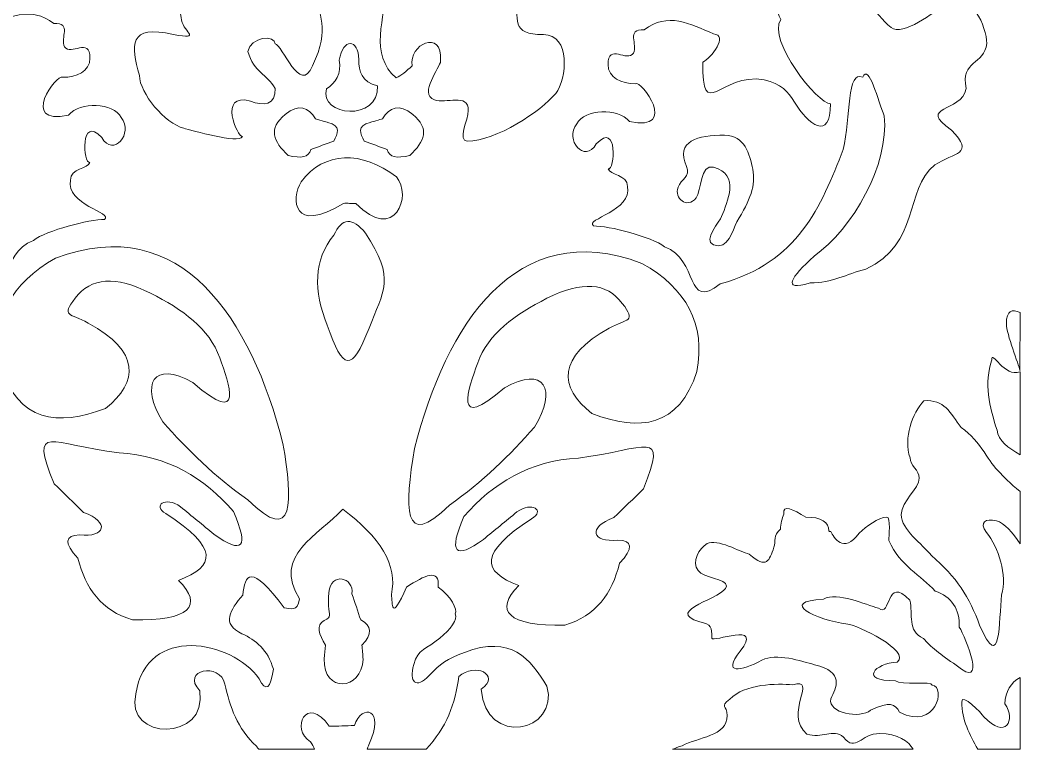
# Model space of a CAD drawing. Header units: millimetres. Extents: x -1203 to 1203, y -594 to 590.
# Drawn here: x 594 to 1200, y -592 to -148 of the extents above; entities that cross this region are included whole.
import ezdxf

# ---------------------------------------------------------------- set-up
doc = ezdxf.new("R2010")
doc.units = ezdxf.units.MM
doc.header["$MEASUREMENT"] = 0
doc.layers.add('Layer 1', color=7, linetype='Continuous')

msp = doc.modelspace()

# ---------------------------------------------------------------- linework, layer by layer
at = {"layer": 'Layer 1', "color": 250, "lineweight": 20}
for points, knots in [([(816.3906, -129.6501), (814.7503, -145.3435), (805.2344, -169.9648), (821.8326, -183.2362), (824.6346, -182.0358), (828.0719, -179.1958), (831.5611, -176.0122), (828.9773, -163.2151), (849.9646, -153.0583), (848.7196, -173.0104), (848.7196, -177.1381), (835.0152, -192.5232), (844.9814, -196.6504), (851.8329, -199.2305), (865.5371, -192.1935), (865.5371, -203.0279), (865.5371, -208.7036), (858.6851, -221.6019), (864.9141, -221.6019), (882.3549, -221.6019), (909.7611, -203.5442), (918.481, -192.7093), (925.333, -183.9386), (927.8256, -157.1094), (911.0063, -157.1094), (891.0747, -157.1094), (895.4342, -148.3382), (895.4342, -132.3441), (895.4342, -123.5728), (883.5999, -130.2806), (879.2409, -132.8602), (863.6672, -141.631), (859.9307, -122.0254), (855.5711, -110.6746), (852.4561, -102.9355), (830.6562, -125.6372), (820.6884, -109.1266), (814.4611, -98.2921), (808.2321, -93.6486), (798.2661, -85.3933), (788.2987, -77.138), (773.3494, -99.8396), (770.2354, -104.9994), (764.0065, -115.8339), (758.4017, -118.9294), (744.0748, -111.1909), (734.1093, -106.0311), (719.1599, -120.9932), (719.1599, -127.7005), (712.2079, -142.6566), (683.0746, -104.1301), (691.4163, -146.7908), (691.4163, -155.0456), (705.4556, -160.2049), (686.7697, -157.1094), (659.626, -150.5886), (660.7787, -163.5672), (666.2139, -181.8744), (666.2139, -192.7093), (681.7859, -210.7674), (692.9987, -213.8629), (697.9809, -214.8946), (726.1844, -223.5299), (728.6769, -218.8865), (725.6515, -219.6523), (713.4837, -191.8274), (733.4861, -197.3528), (740.8368, -200.4511), (749.3756, -199.9814), (748.3744, -189.6642), (743.3905, -180.8935), (735.6403, -180.2335), (731.9038, -167.3348), (733.2191, -158.2638), (748.9703, -157.1234), (748.4356, -162.7845), (752.7952, -162.7845), (763.6095, -194.5362), (771.0842, -175.9623), (782.3782, -152.402), (774.4636, -146.0244), (772.7279, -129.7643), (772.7279, -108.0949), (816.3906, -117.5251), (816.3906, -129.6501)], [0, 0, 0, 0, 0.03571429, 0.03571429, 0.03571429, 0.07142857, 0.07142857, 0.07142857, 0.10714286, 0.10714286, 0.10714286, 0.14285714, 0.14285714, 0.14285714, 0.17857143, 0.17857143, 0.17857143, 0.21428571, 0.21428571, 0.21428571, 0.25, 0.25, 0.25, 0.28571429, 0.28571429, 0.28571429, 0.32142857, 0.32142857, 0.32142857, 0.35714286, 0.35714286, 0.35714286, 0.39285714, 0.39285714, 0.39285714, 0.42857143, 0.42857143, 0.42857143, 0.46428571, 0.46428571, 0.46428571, 0.5, 0.5, 0.5, 0.53571429, 0.53571429, 0.53571429, 0.57142857, 0.57142857, 0.57142857, 0.60714286, 0.60714286, 0.60714286, 0.64285714, 0.64285714, 0.64285714, 0.67857143, 0.67857143, 0.67857143, 0.71428571, 0.71428571, 0.71428571, 0.75, 0.75, 0.75, 0.78571429, 0.78571429, 0.78571429, 0.82142857, 0.82142857, 0.82142857, 0.85714286, 0.85714286, 0.85714286, 0.89285714, 0.89285714, 0.89285714, 0.92857143, 0.92857143, 0.92857143, 0.96428571, 0.96428571, 0.96428571, 1, 1, 1, 1]), ([(506.6257, -103.1749), (507.8084, -106.581), (509.5837, -118.2601), (506.6257, -120.6933), (501.3016, -125.0729), (497.1601, -114.3671), (491.8356, -118.747), (482.9626, -126.0462), (474.6811, -140.645), (464.6237, -148.9176), (457.5244, -154.7573), (438.593, -139.1851), (431.4948, -135.2922), (415.5225, -126.5326), (406.6478, -148.4311), (406.6478, -158.6504), (407.9101, -171.5841), (422.8577, -168.7395), (419.0714, -185.9012), (421.8633, -200.9884), (449.5116, -195.6332), (427.946, -211.2058), (413.3538, -225.8695), (426.4332, -224.6904), (438.0015, -232.1309), (456.9335, -247.7031), (446.8762, -279.8204), (480.0052, -295.392), (491.8356, -298.3121), (500.1177, -303.6651), (513.7249, -303.6651), (531.5723, -309.2208), (525.1891, -300.0681), (511.2875, -287.5033), (487.7123, -270.5422), (465.7232, -232.1099), (468.764, -202.4468), (472.3145, -193.6873), (478.23, -170.3291), (481.7787, -179.0885), (491.4109, -174.2104), (489.2404, -203.2476), (493.6108, -222.885), (507.217, -257.4355), (520.8232, -291.499), (568.1509, -304.1515), (589.6899, -321.1299), (580.8617, -289.2668), (601.8706, -281.7666), (610.0031, -275.639), (635.7339, -269.0666), (645.0571, -269.1146), (650.5138, -265.0765), (621.2142, -259.9004), (624.3515, -245.2698), (624.3515, -237.9702), (634.9996, -238.4571), (636.1824, -234.5641), (631.9906, -235.9424), (630.1172, -205.1231), (643.2818, -219.4783), (650.3811, -231.644), (662.8045, -217.0451), (655.1138, -207.3128), (650.3811, -198.0911), (630.2652, -197.5346), (623.1675, -205.8529), (592.6723, -212.3979), (616.299, -180.2504), (619.6188, -182.9815), (627.9003, -182.9815), (636.1824, -179.575), (636.1824, -171.3024), (636.1824, -158.1634), (624.3515, -170.3291), (620.8009, -164.4898), (617.8435, -159.1368), (625.5336, -149.891), (614.2941, -150.3774), (600.2933, -139.3559), (586.2919, -146.6215), (572.2921, -152.8106), (562.943, -153.492), (573.5544, -167.5386), (578.7991, -169.8426), (578.7991, -207.3575), (568.7417, -176.1446), (541.5298, -180.5483), (531.4731, -182.9815), (526.7398, -187.848), (523.1909, -194.1738), (514.9077, -207.7997), (501.3016, -218.0185), (501.3016, -195.1472), (509.0008, -195.4354), (539.7665, -156.7507), (531.4731, -144.0516), (537.1804, -134.2343), (535.1863, -104.9472), (506.6257, -103.1749)], [0, 0, 0, 0, 0.03030303, 0.03030303, 0.03030303, 0.06060606, 0.06060606, 0.06060606, 0.09090909, 0.09090909, 0.09090909, 0.12121212, 0.12121212, 0.12121212, 0.15151515, 0.15151515, 0.15151515, 0.18181818, 0.18181818, 0.18181818, 0.21212121, 0.21212121, 0.21212121, 0.24242424, 0.24242424, 0.24242424, 0.27272727, 0.27272727, 0.27272727, 0.3030303, 0.3030303, 0.3030303, 0.33333333, 0.33333333, 0.33333333, 0.36363636, 0.36363636, 0.36363636, 0.39393939, 0.39393939, 0.39393939, 0.42424242, 0.42424242, 0.42424242, 0.45454545, 0.45454545, 0.45454545, 0.48484848, 0.48484848, 0.48484848, 0.51515152, 0.51515152, 0.51515152, 0.54545455, 0.54545455, 0.54545455, 0.57575758, 0.57575758, 0.57575758, 0.60606061, 0.60606061, 0.60606061, 0.63636364, 0.63636364, 0.63636364, 0.66666667, 0.66666667, 0.66666667, 0.6969697, 0.6969697, 0.6969697, 0.72727273, 0.72727273, 0.72727273, 0.75757576, 0.75757576, 0.75757576, 0.78787879, 0.78787879, 0.78787879, 0.81818182, 0.81818182, 0.81818182, 0.84848485, 0.84848485, 0.84848485, 0.87878788, 0.87878788, 0.87878788, 0.90909091, 0.90909091, 0.90909091, 0.93939394, 0.93939394, 0.93939394, 0.96969697, 0.96969697, 0.96969697, 1, 1, 1, 1]), ([(1079.7832, -107.0427), (1078.6005, -110.4488), (1076.8252, -122.128), (1079.7832, -124.5612), (1085.1073, -128.9406), (1089.2486, -118.2349), (1094.5728, -122.6149), (1103.4462, -129.914), (1111.7278, -144.5128), (1121.7851, -152.7854), (1128.8844, -158.6252), (1147.8159, -143.053), (1154.9135, -139.1599), (1170.8864, -130.4005), (1179.761, -152.2989), (1179.761, -162.5183), (1178.4989, -175.452), (1163.5511, -172.6074), (1167.3375, -189.7691), (1164.5456, -204.8562), (1136.8972, -199.5011), (1158.463, -215.0736), (1173.0551, -229.7374), (1159.9757, -228.5582), (1148.4072, -235.9987), (1129.4753, -251.5709), (1139.5326, -283.6882), (1106.4036, -299.2599), (1094.5728, -302.18), (1086.2912, -307.5329), (1072.6833, -307.5329), (1054.8361, -313.0887), (1061.2198, -303.936), (1075.1214, -291.3712), (1098.6965, -274.4101), (1120.6858, -235.9778), (1117.6449, -206.3146), (1114.0944, -197.5552), (1108.1789, -174.197), (1104.6301, -182.9564), (1094.9981, -178.0783), (1097.1684, -207.1155), (1092.7975, -226.7529), (1079.1918, -261.3033), (1065.5857, -295.3669), (1018.258, -308.0194), (996.719, -324.9978), (1005.547, -293.1347), (984.5382, -285.6345), (976.4058, -279.5069), (950.675, -272.9344), (941.3519, -272.9824), (935.8951, -268.9443), (965.1946, -263.7683), (962.0574, -249.1377), (962.0574, -241.8381), (951.4093, -242.325), (950.2264, -238.432), (954.4183, -239.8101), (956.2916, -208.9908), (943.1271, -223.3462), (936.0278, -235.5118), (923.6043, -220.913), (931.2951, -211.1806), (936.0278, -201.959), (956.1437, -201.4025), (963.2412, -209.7208), (993.7366, -216.2658), (970.1099, -184.1182), (966.7901, -186.8494), (958.5086, -186.8494), (950.2264, -183.4428), (950.2264, -175.1703), (950.2264, -162.0313), (962.0574, -174.197), (965.6078, -168.3576), (968.5654, -163.0047), (960.8753, -153.7587), (972.1141, -154.2453), (986.1155, -143.2237), (1000.117, -150.4893), (1014.1178, -156.6784), (1023.4658, -157.3599), (1012.8557, -171.4064), (1007.6098, -173.7105), (1007.6098, -211.2254), (1017.6672, -180.0125), (1044.8791, -184.4162), (1054.9358, -186.8494), (1059.6691, -191.7158), (1063.2179, -198.0416), (1071.5011, -211.6675), (1085.1073, -221.8864), (1085.1073, -199.0151), (1077.4081, -199.3033), (1046.6423, -160.6186), (1054.9358, -147.9194), (1049.2296, -138.1022), (1051.2225, -108.8151), (1079.7832, -107.0427)], [0, 0, 0, 0, 0.03030303, 0.03030303, 0.03030303, 0.06060606, 0.06060606, 0.06060606, 0.09090909, 0.09090909, 0.09090909, 0.12121212, 0.12121212, 0.12121212, 0.15151515, 0.15151515, 0.15151515, 0.18181818, 0.18181818, 0.18181818, 0.21212121, 0.21212121, 0.21212121, 0.24242424, 0.24242424, 0.24242424, 0.27272727, 0.27272727, 0.27272727, 0.3030303, 0.3030303, 0.3030303, 0.33333333, 0.33333333, 0.33333333, 0.36363636, 0.36363636, 0.36363636, 0.39393939, 0.39393939, 0.39393939, 0.42424242, 0.42424242, 0.42424242, 0.45454545, 0.45454545, 0.45454545, 0.48484848, 0.48484848, 0.48484848, 0.51515152, 0.51515152, 0.51515152, 0.54545455, 0.54545455, 0.54545455, 0.57575758, 0.57575758, 0.57575758, 0.60606061, 0.60606061, 0.60606061, 0.63636364, 0.63636364, 0.63636364, 0.66666667, 0.66666667, 0.66666667, 0.6969697, 0.6969697, 0.6969697, 0.72727273, 0.72727273, 0.72727273, 0.75757576, 0.75757576, 0.75757576, 0.78787879, 0.78787879, 0.78787879, 0.81818182, 0.81818182, 0.81818182, 0.84848485, 0.84848485, 0.84848485, 0.87878788, 0.87878788, 0.87878788, 0.90909091, 0.90909091, 0.90909091, 0.93939394, 0.93939394, 0.93939394, 0.96969697, 0.96969697, 0.96969697, 1, 1, 1, 1]), ([(799.1001, -172.2114), (799.2078, -179.3282), (800.5465, -185.8332), (810.5052, -188.0569), (811.3591, -210.1168), (774.9886, -206.7018), (779.6034, -189.8852), (784.9394, -186.6349), (788.8636, -180.6416), (787.3287, -172.516), (789.4129, -158.9041), (799.1017, -159.6154), (799.1001, -172.2114)], [0, 0, 0, 0, 0.25, 0.25, 0.25, 0.5, 0.5, 0.5, 0.75, 0.75, 0.75, 1, 1, 1, 1]), ([(772.9377, -208.1681), (768.5248, -201.2095), (762.8838, -198.5686), (754.5438, -205.4257), (744.1197, -214.1605), (747.1853, -221.6765), (756.3837, -230.4126), (764.3551, -232.0376), (768.8922, -231.6309), (769.9945, -226.7565), (774.6546, -225.029), (779.313, -223.3024), (783.9743, -221.5762), (786.1879, -217.0405), (789.0892, -212.3484), (780.2945, -210.3015), (780.2945, -210.3015), (773.6732, -208.4732), (772.9377, -208.1681)], [0, 0, 0, 0, 0.16666667, 0.16666667, 0.16666667, 0.33333333, 0.33333333, 0.33333333, 0.5, 0.5, 0.5, 0.66666667, 0.66666667, 0.66666667, 0.83333333, 0.83333333, 0.83333333, 1, 1, 1, 1]), ([(813.4479, -208.1681), (817.8608, -201.2095), (823.5001, -198.5686), (831.8417, -205.4257), (842.266, -214.1605), (839.2002, -221.6765), (830.0018, -230.4126), (822.0305, -232.0376), (817.4934, -231.6309), (816.3906, -226.7565), (811.731, -225.029), (807.0709, -223.3024), (802.4113, -221.5762), (800.1978, -217.0405), (797.2964, -212.3484), (806.0894, -210.3015), (806.0894, -210.3015), (812.7125, -208.4732), (813.4479, -208.1681)], [0, 0, 0, 0, 0.16666667, 0.16666667, 0.16666667, 0.33333333, 0.33333333, 0.33333333, 0.5, 0.5, 0.5, 0.66666667, 0.66666667, 0.66666667, 0.83333333, 0.83333333, 0.83333333, 1, 1, 1, 1]), ([(1037.914, -238.6311), (1039.9751, -248.5696), (1036.4227, -257.2572), (1028.3171, -270.593), (1025.5501, -275.3965), (1023.0922, -288.0369), (1014.1796, -284.4974), (1007.417, -281.7167), (1018.1735, -270.0875), (1019.0966, -267.3063), (1022.4765, -258.4583), (1030.4676, -241.7728), (1014.1796, -237.4749), (1005.881, -235.1997), (1006.8031, -251.8852), (1003.7287, -255.9299), (997.8898, -263.0084), (990.2058, -256.1827), (992.6655, -249.6097), (994.5088, -244.5535), (1000.3495, -243.2895), (997.8898, -236.9693), (990.9266, -221.5249), (1004.6336, -217.8832), (1020.9234, -218.0031), (1033.06, -218.0908), (1036.0339, -229.5652), (1037.914, -238.6311)], [0, 0, 0, 0, 0.11111111, 0.11111111, 0.11111111, 0.22222222, 0.22222222, 0.22222222, 0.33333333, 0.33333333, 0.33333333, 0.44444444, 0.44444444, 0.44444444, 0.55555556, 0.55555556, 0.55555556, 0.66666667, 0.66666667, 0.66666667, 0.77777778, 0.77777778, 0.77777778, 0.88888889, 0.88888889, 0.88888889, 1, 1, 1, 1]), ([(789.9028, -259.3617), (758.84, -278.2146), (758.1442, -256.7475), (764.151, -246.2581), (778.2647, -227.6469), (800.7937, -227.2266), (821.9091, -243.2111), (831.6593, -254.4421), (821.2265, -283.5889), (797.2613, -259.3617), (795.1759, -259.8696), (791.987, -258.8537), (789.9028, -259.3617)], [0, 0, 0, 0, 0.25, 0.25, 0.25, 0.5, 0.5, 0.5, 0.75, 0.75, 0.75, 1, 1, 1, 1]), ([(753.1671, -404.7256), (733.9398, -329.9019), (692.0706, -263.6609), (615.2443, -292.519), (588.2169, -307.7922), (576.5951, -329.4024), (581.8994, -357.9727), (592.8866, -391.7457), (616.3801, -394.6533), (645.5565, -383.531), (665.8918, -367.4094), (666.6454, -349.0715), (635.1511, -331.8473), (623.9976, -325.7468), (618.4774, -328.1586), (627.1814, -316.7769), (636.848, -304.1389), (651.5753, -303.0937), (672.838, -313.7136), (692.2951, -323.5007), (708.5362, -335.2105), (714.8485, -352.8601), (720.4231, -368.4504), (730.429, -395.4191), (698.6052, -367.9467), (674.4823, -354.0298), (666.2938, -368.969), (680.378, -391.7), (695.1278, -408.4783), (711.9307, -424.9889), (731.9486, -439.0112), (760.5773, -467.2169), (759.0276, -439.9347), (753.1671, -404.7256)], [0, 0, 0, 0, 0.09090909, 0.09090909, 0.09090909, 0.18181818, 0.18181818, 0.18181818, 0.27272727, 0.27272727, 0.27272727, 0.36363636, 0.36363636, 0.36363636, 0.45454545, 0.45454545, 0.45454545, 0.54545455, 0.54545455, 0.54545455, 0.63636364, 0.63636364, 0.63636364, 0.72727273, 0.72727273, 0.72727273, 0.81818182, 0.81818182, 0.81818182, 0.90909091, 0.90909091, 0.90909091, 1, 1, 1, 1]), ([(784.0174, -278.5587), (788.9214, -267.9957), (795.2983, -267.5899), (803.1467, -277.3395), (821.7068, -304.7821), (813.9843, -312.6955), (805.3858, -334.9036), (794.8998, -361.9842), (789.5524, -360.7087), (779.9702, -333.1033), (771.6637, -312.2552), (771.7249, -293.7177), (784.0174, -278.5587)], [0, 0, 0, 0, 0.25, 0.25, 0.25, 0.5, 0.5, 0.5, 0.75, 0.75, 0.75, 1, 1, 1, 1]), ([(832.8817, -407.8739), (852.1101, -333.0502), (893.9777, -266.8092), (970.8044, -295.6672), (997.8337, -310.9405), (1009.4531, -332.5506), (1004.1489, -361.1209), (993.1633, -394.8939), (969.6698, -397.8015), (940.4917, -386.6792), (920.1569, -370.5576), (919.4029, -352.2197), (950.8978, -334.9955), (962.0523, -328.895), (967.5709, -331.3067), (958.8675, -319.9252), (949.2019, -307.2872), (934.4737, -306.2419), (913.2102, -316.8619), (893.7537, -326.6488), (877.5121, -338.3587), (871.1997, -356.0082), (865.6268, -371.5987), (855.621, -398.5673), (887.4448, -371.0949), (911.5676, -357.178), (919.7567, -372.1173), (905.6726, -394.8482), (890.9204, -411.6265), (874.1175, -428.1371), (854.0998, -442.1594), (825.4716, -470.365), (827.0205, -443.0829), (832.8817, -407.8739)], [0, 0, 0, 0, 0.09090909, 0.09090909, 0.09090909, 0.18181818, 0.18181818, 0.18181818, 0.27272727, 0.27272727, 0.27272727, 0.36363636, 0.36363636, 0.36363636, 0.45454545, 0.45454545, 0.45454545, 0.54545455, 0.54545455, 0.54545455, 0.63636364, 0.63636364, 0.63636364, 0.72727273, 0.72727273, 0.72727273, 0.81818182, 0.81818182, 0.81818182, 0.90909091, 0.90909091, 0.90909091, 1, 1, 1, 1]), ([(1199.95, -360.6503), (1199.2515, -356.8594), (1191.6946, -338.5368), (1191.6946, -332.38), (1191.6946, -323.807), (1195.3012, -323.4446), (1199.95, -325.5486), (1199.95, -325.5486), (1199.95, -360.6503), (1199.95, -360.6503)], [0, 0, 0, 0, 0.33333333, 0.33333333, 0.33333333, 0.66666667, 0.66666667, 0.66666667, 1, 1, 1, 1]), ([(1199.95, -411.5962), (1192.977, -407.6798), (1186.5939, -403.1105), (1186.0399, -396.6826), (1181.4001, -382.4877), (1177.9642, -368.2924), (1182.956, -354.0979), (1182.4412, -347.7105), (1190.6666, -365.1702), (1199.9217, -361.3378), (1199.9324, -361.3332), (1199.9415, -361.3224), (1199.95, -361.3131), (1199.95, -361.3131), (1199.95, -411.5962), (1199.95, -411.5962)], [0, 0, 0, 0, 0.2, 0.2, 0.2, 0.4, 0.4, 0.4, 0.6, 0.6, 0.6, 0.8, 0.8, 0.8, 1, 1, 1, 1]), ([(1141.7161, -378.8913), (1134.6486, -386.4703), (1129.1368, -401.4221), (1133.2816, -413.5345), (1133.2816, -417.9015), (1138.9034, -421.1038), (1138.9034, -425.7617), (1138.9034, -432.4574), (1128.0091, -439.444), (1128.0091, -447.8868), (1128.0091, -457.2027), (1140.6621, -465.645), (1146.285, -472.6322), (1161.354, -485.434), (1169.4927, -498.246), (1175.4564, -514.8447), (1188.4832, -545.2955), (1187.0611, -512.0878), (1188.8114, -496.5039), (1192.3256, -484.8589), (1187.0549, -467.6828), (1179.6731, -458.6579), (1174.7539, -452.5448), (1179.3227, -449.9245), (1185.6482, -451.6716), (1190.3706, -452.9287), (1195.5773, -458.8776), (1199.95, -465.4986), (1199.95, -465.4986), (1199.95, -433.8781), (1199.95, -433.8781), (1194.2478, -429.0755), (1189.4186, -424.6881), (1187.0549, -421.6858), (1181.7568, -417.6627), (1176.4282, -403.1805), (1164.2089, -395.1943), (1157.8268, -386.0678), (1153.8424, -378.0112), (1141.7161, -378.8913)], [0, 0, 0, 0, 0.07692308, 0.07692308, 0.07692308, 0.15384615, 0.15384615, 0.15384615, 0.23076923, 0.23076923, 0.23076923, 0.30769231, 0.30769231, 0.30769231, 0.38461538, 0.38461538, 0.38461538, 0.46153846, 0.46153846, 0.46153846, 0.53846154, 0.53846154, 0.53846154, 0.61538462, 0.61538462, 0.61538462, 0.69230769, 0.69230769, 0.69230769, 0.76923077, 0.76923077, 0.76923077, 0.84615385, 0.84615385, 0.84615385, 0.92307692, 0.92307692, 0.92307692, 1, 1, 1, 1]), ([(653.7983, -410.4857), (612.071, -405.3119), (599.2783, -391.5849), (614.3922, -429.1412), (620.3474, -435.0477), (626.3025, -440.6735), (632.2565, -446.5804), (648.4, -452.3983), (645.6881, -461.8313), (629.8915, -460.1942), (620.7561, -460.4279), (620.4058, -465.1091), (628.8421, -474.2399), (633.4439, -492.4957), (643.1468, -506.1551), (661.9411, -511.6237), (696.5941, -512.62), (705.1948, -502.8694), (689.8338, -487.744), (712.5187, -478.999), (714.231, -468.2042), (682.1697, -447.2287), (673.7815, -442.5302), (681.8244, -436.4507), (691.1011, -443.123), (697.8432, -448.669), (704.5853, -454.215), (711.3281, -459.7618), (728.7864, -472.3868), (732.7259, -467.7764), (723.1504, -445.9322), (705.615, -425.5686), (683.226, -412.1545), (653.7983, -410.4857)], [0, 0, 0, 0, 0.09090909, 0.09090909, 0.09090909, 0.18181818, 0.18181818, 0.18181818, 0.27272727, 0.27272727, 0.27272727, 0.36363636, 0.36363636, 0.36363636, 0.45454545, 0.45454545, 0.45454545, 0.54545455, 0.54545455, 0.54545455, 0.63636364, 0.63636364, 0.63636364, 0.72727273, 0.72727273, 0.72727273, 0.81818182, 0.81818182, 0.81818182, 0.90909091, 0.90909091, 0.90909091, 1, 1, 1, 1]), ([(932.2516, -413.634), (973.978, -408.4601), (986.7716, -394.733), (971.6561, -432.2895), (965.7009, -438.196), (959.7474, -443.8217), (953.7922, -449.7286), (937.6488, -455.5465), (940.3607, -464.9795), (956.1573, -463.3424), (965.2938, -463.5761), (965.6442, -468.2573), (957.2084, -477.3881), (952.6067, -495.6439), (942.9032, -509.3034), (924.1073, -514.7719), (889.4542, -515.7682), (880.8551, -506.0176), (896.2162, -490.8923), (873.5302, -482.1472), (871.8195, -471.3524), (903.8802, -450.377), (912.2684, -445.6784), (904.2262, -439.5989), (894.9478, -446.2712), (888.2068, -451.8172), (881.4629, -457.3632), (874.7209, -462.9101), (857.2636, -475.5351), (853.323, -470.9247), (862.9001, -449.0803), (880.435, -428.7169), (902.8228, -415.3027), (932.2516, -413.634)], [0, 0, 0, 0, 0.09090909, 0.09090909, 0.09090909, 0.18181818, 0.18181818, 0.18181818, 0.27272727, 0.27272727, 0.27272727, 0.36363636, 0.36363636, 0.36363636, 0.45454545, 0.45454545, 0.45454545, 0.54545455, 0.54545455, 0.54545455, 0.63636364, 0.63636364, 0.63636364, 0.72727273, 0.72727273, 0.72727273, 0.81818182, 0.81818182, 0.81818182, 0.90909091, 0.90909091, 0.90909091, 1, 1, 1, 1]), ([(481.8967, -455.7909), (491.547, -468.7037), (497.2714, -458.205), (499.0898, -454.8824), (499.4435, -454.7368), (500.1789, -454.7578), (500.1693, -454.4118), (500.0445, -449.2296), (505.1775, -445.8678), (514.2398, -446.2027), (522.0287, -441.3745), (528.5383, -437.8373), (527.6248, -444.2764), (528.6563, -446.8491), (529.2124, -450.0654), (529.6281, -453.4184), (534.2014, -456.9798), (532.3582, -460.9218), (533.5618, -464.3582), (536.4099, -472.4979), (537.7984, -477.8046), (548.4767, -468.5181), (553.9636, -467.3059), (567.8652, -458.8211), (574.0845, -462.155), (578.8404, -464.8815), (583.5953, -473.3663), (579.5712, -478.5177), (575.9141, -483.0633), (562.3783, -483.366), (562.3783, -487.9114), (562.3783, -494.8809), (601.522, -503.062), (578.4753, -509.4256), (571.5234, -511.2441), (571.1582, -512.4558), (571.1582, -519.4252), (571.1582, -522.4554), (539.331, -508.8197), (553.9636, -527.3037), (565.3046, -541.5456), (553.5984, -539.7277), (540.7944, -532.7582), (532.3797, -528.2132), (516.6496, -533.3641), (508.9673, -535.4853), (490.5536, -539.8284), (495.6753, -549.5253), (499.0898, -556.0908), (501.0407, -564.9795), (481.2855, -568.3119), (474.9447, -563.0598), (462.9198, -557.5203), (460.4404, -559.1602), (457.3849, -564.2719), (435.3163, -575.675), (428.9626, -548.9181), (437.6313, -547.9092), (437.6313, -545.1817), (456.2888, -548.212), (459.946, -545.1817), (482.1773, -545.5697), (472.5452, -534.5021), (458.8483, -533.9704), (450.0446, -527.1022), (483.2631, -511.391), (488.8463, -510.9405), (508.6305, -508.2437), (531.1657, -497.1318), (503.4805, -495.7899), (495.0656, -491.2443), (477.8728, -499.1228), (470.1888, -501.244), (462.3274, -507.8333), (465.9873, -480.7126), (451.1673, -496.3962), (449.012, -505.3786), (452.9742, -514.7374), (442.9503, -519.5955), (438.7903, -524.3523), (432.6826, -529.4682), (422.9972, -535.7884), (403.8798, -551.9725), (417.2944, -519.1449), (421.1686, -512.759), (420.7819, -502.036), (425.9116, -493.9611), (435.8011, -490.9417), (444.5197, -481.2448), (456.8371, -475.7902), (463.9711, -460.3365), (463.9711, -457.9126), (462.5066, -446.0945), (465.0671, -446.0945), (470.5556, -446.0945), (477.5058, -451.8521), (481.8967, -455.7909)], [0, 0, 0, 0, 0.03125, 0.03125, 0.03125, 0.0625, 0.0625, 0.0625, 0.09375, 0.09375, 0.09375, 0.125, 0.125, 0.125, 0.15625, 0.15625, 0.15625, 0.1875, 0.1875, 0.1875, 0.21875, 0.21875, 0.21875, 0.25, 0.25, 0.25, 0.28125, 0.28125, 0.28125, 0.3125, 0.3125, 0.3125, 0.34375, 0.34375, 0.34375, 0.375, 0.375, 0.375, 0.40625, 0.40625, 0.40625, 0.4375, 0.4375, 0.4375, 0.46875, 0.46875, 0.46875, 0.5, 0.5, 0.5, 0.53125, 0.53125, 0.53125, 0.5625, 0.5625, 0.5625, 0.59375, 0.59375, 0.59375, 0.625, 0.625, 0.625, 0.65625, 0.65625, 0.65625, 0.6875, 0.6875, 0.6875, 0.71875, 0.71875, 0.71875, 0.75, 0.75, 0.75, 0.78125, 0.78125, 0.78125, 0.8125, 0.8125, 0.8125, 0.84375, 0.84375, 0.84375, 0.875, 0.875, 0.875, 0.90625, 0.90625, 0.90625, 0.9375, 0.9375, 0.9375, 0.96875, 0.96875, 0.96875, 1, 1, 1, 1]), ([(1102.4364, -459.1103), (1092.7844, -472.0231), (1087.0617, -461.5244), (1085.2434, -458.2018), (1084.8896, -458.0562), (1084.1554, -458.0772), (1084.1621, -457.7311), (1084.2886, -452.549), (1079.155, -449.1872), (1070.0927, -449.522), (1062.3044, -444.6939), (1055.7942, -441.1566), (1056.7077, -447.5958), (1055.6763, -450.1685), (1055.1201, -453.3848), (1054.705, -456.7377), (1050.1316, -460.2991), (1051.9749, -464.2411), (1050.7707, -467.6775), (1047.9227, -475.8172), (1046.5346, -481.124), (1035.8564, -471.8375), (1030.3696, -470.6253), (1016.468, -462.1405), (1010.2486, -465.4743), (1005.4926, -468.2009), (1000.7361, -476.6857), (1004.7601, -481.8371), (1008.4184, -486.3826), (1021.9548, -486.6853), (1021.9548, -491.2308), (1021.9548, -498.2003), (982.8112, -506.3813), (1005.8578, -512.745), (1012.8091, -514.5635), (1013.1749, -515.7751), (1013.1749, -522.7446), (1013.1749, -525.7748), (1045.0015, -512.1391), (1030.3696, -530.623), (1019.0285, -544.865), (1030.7347, -543.047), (1043.5387, -536.0776), (1051.9534, -531.5325), (1067.6829, -536.6835), (1075.3658, -538.8046), (1093.7789, -543.1478), (1088.6578, -552.8447), (1085.2434, -559.4102), (1083.2918, -568.2989), (1103.0477, -571.6313), (1109.3878, -566.3792), (1121.4115, -560.8397), (1123.8921, -562.4796), (1126.9465, -567.5913), (1149.0168, -578.9944), (1155.3706, -552.2374), (1146.7017, -551.2285), (1146.7017, -548.5011), (1128.0442, -551.5314), (1124.3871, -548.5011), (1102.1558, -548.8891), (1111.7879, -537.8215), (1125.4848, -537.2898), (1134.288, -530.4216), (1101.0694, -514.7103), (1095.4862, -514.2599), (1075.7026, -511.5631), (1053.1674, -500.4511), (1080.8526, -499.1093), (1089.2673, -494.5637), (1106.4604, -502.4422), (1114.1426, -504.5634), (1122.0057, -511.1526), (1118.3457, -484.0319), (1133.167, -499.7156), (1135.321, -508.698), (1131.3589, -518.0568), (1141.3828, -522.9148), (1145.5429, -527.6717), (1151.6505, -532.7876), (1161.3359, -539.1077), (1180.4533, -555.2919), (1167.0382, -522.4643), (1163.1639, -516.0784), (1163.5511, -505.3553), (1158.421, -497.2805), (1148.5303, -494.261), (1139.8117, -484.5641), (1127.4958, -479.1096), (1120.3631, -463.6558), (1120.3631, -461.2319), (1121.8265, -449.4138), (1119.2654, -449.4138), (1113.7769, -449.4138), (1106.8272, -455.1715), (1102.4364, -459.1103)], [0, 0, 0, 0, 0.03125, 0.03125, 0.03125, 0.0625, 0.0625, 0.0625, 0.09375, 0.09375, 0.09375, 0.125, 0.125, 0.125, 0.15625, 0.15625, 0.15625, 0.1875, 0.1875, 0.1875, 0.21875, 0.21875, 0.21875, 0.25, 0.25, 0.25, 0.28125, 0.28125, 0.28125, 0.3125, 0.3125, 0.3125, 0.34375, 0.34375, 0.34375, 0.375, 0.375, 0.375, 0.40625, 0.40625, 0.40625, 0.4375, 0.4375, 0.4375, 0.46875, 0.46875, 0.46875, 0.5, 0.5, 0.5, 0.53125, 0.53125, 0.53125, 0.5625, 0.5625, 0.5625, 0.59375, 0.59375, 0.59375, 0.625, 0.625, 0.625, 0.65625, 0.65625, 0.65625, 0.6875, 0.6875, 0.6875, 0.71875, 0.71875, 0.71875, 0.75, 0.75, 0.75, 0.78125, 0.78125, 0.78125, 0.8125, 0.8125, 0.8125, 0.84375, 0.84375, 0.84375, 0.875, 0.875, 0.875, 0.90625, 0.90625, 0.90625, 0.9375, 0.9375, 0.9375, 0.96875, 0.96875, 0.96875, 1, 1, 1, 1]), ([(789.4146, -444.6575), (811.8308, -461.1713), (823.0301, -478.7942), (818.8666, -496.2512), (819.7087, -501.6306), (818.2974, -513.8839), (828.1388, -491.7649), (839.0392, -484.6723), (848.4269, -479.943), (847.2278, -491.7649), (854.6996, -497.149), (859.2997, -505.435), (857.5907, -507.9159), (859.3213, -511.3905), (854.7677, -517.3395), (848.1662, -522.8117), (840.2911, -529.3404), (834.9324, -529.2439), (832.4314, -538.6218), (829.4887, -549.6591), (833.7633, -553.7015), (841.8322, -545.3016), (848.6061, -538.2492), (852.5173, -535.3239), (863.124, -531.3371), (891.4999, -520.671), (903.1579, -535.0819), (913.2215, -551.8829), (920.894, -579.6567), (875.7532, -589.0234), (873.407, -553.6777), (885.6428, -544.8822), (869.2781, -537.1326), (859.7725, -546.0507), (857.7433, -562.2226), (852.1584, -577.2234), (839.8898, -590.0266), (839.8898, -590.0266), (804.2149, -590.0266), (804.2149, -590.0266), (804.5018, -589.1647), (804.8425, -588.265), (805.2327, -587.3256), (815.6217, -565.0742), (800.8935, -562.1414), (796.506, -575.661), (791.4144, -575.8102), (786.3239, -575.9595), (781.234, -576.1097), (767.4503, -556.428), (757.4049, -577.8741), (769.8737, -585.531), (770.8847, -587.1195), (771.6869, -588.6167), (772.3111, -590.0266), (772.3111, -590.0266), (738.6209, -590.0266), (738.6209, -590.0266), (738.0964, -589.4422), (737.5748, -588.8447), (737.0566, -588.2231), (725.3986, -577.5266), (721.154, -564.2179), (717.9675, -550.5369), (715.2154, -537.1997), (690.8516, -541.8992), (702.6955, -554.5746), (707.9686, -585.489), (656.8693, -585.1434), (663.9721, -556.3693), (670.3773, -514.424), (722.2636, -523.6541), (738.6924, -547.3966), (742.8077, -555.3675), (745.7158, -553.4235), (747.4196, -541.5643), (743.9223, -529.6688), (736.6551, -523.9792), (728.33, -520.0292), (715.6542, -514.119), (720.98, -505.596), (728.8749, -496.6999), (729.9771, -484.3104), (733.4998, -476.8983), (753.9644, -504.327), (757.6975, -504.6482), (762.0746, -507.0823), (763.2359, -498.9433), (746.5379, -472.2903), (774.8224, -460.7777), (789.4146, -444.6575)], [0, 0, 0, 0, 0.03333333, 0.03333333, 0.03333333, 0.06666667, 0.06666667, 0.06666667, 0.1, 0.1, 0.1, 0.13333333, 0.13333333, 0.13333333, 0.16666667, 0.16666667, 0.16666667, 0.2, 0.2, 0.2, 0.23333333, 0.23333333, 0.23333333, 0.26666667, 0.26666667, 0.26666667, 0.3, 0.3, 0.3, 0.33333333, 0.33333333, 0.33333333, 0.36666667, 0.36666667, 0.36666667, 0.4, 0.4, 0.4, 0.43333333, 0.43333333, 0.43333333, 0.46666667, 0.46666667, 0.46666667, 0.5, 0.5, 0.5, 0.53333333, 0.53333333, 0.53333333, 0.56666667, 0.56666667, 0.56666667, 0.6, 0.6, 0.6, 0.63333333, 0.63333333, 0.63333333, 0.66666667, 0.66666667, 0.66666667, 0.7, 0.7, 0.7, 0.73333333, 0.73333333, 0.73333333, 0.76666667, 0.76666667, 0.76666667, 0.8, 0.8, 0.8, 0.83333333, 0.83333333, 0.83333333, 0.86666667, 0.86666667, 0.86666667, 0.9, 0.9, 0.9, 0.93333333, 0.93333333, 0.93333333, 0.96666667, 0.96666667, 0.96666667, 1, 1, 1, 1]), ([(781.0747, -494.9905), (782.1441, -482.3767), (796.408, -485.8967), (794.9814, -495.8707), (796.7651, -501.1498), (798.5484, -506.4299), (800.3305, -511.71), (807.224, -515.2295), (807.4615, -520.3137), (801.0443, -526.9632), (801.2819, -529.7984), (801.5194, -532.6336), (801.757, -535.4694), (800.6843, -554.686), (777.5077, -556.2508), (778.2216, -535.176), (778.4608, -532.4383), (778.6984, -529.7005), (778.936, -526.9632), (775.1746, -520.5395), (772.6951, -514.6409), (778.2051, -512.0319), (783.1522, -509.6919), (780.8105, -508.934), (780.8105, -503.2034), (780.8105, -498.9992), (780.9007, -494.7461), (781.0747, -494.9905)], [0, 0, 0, 0, 0.11111111, 0.11111111, 0.11111111, 0.22222222, 0.22222222, 0.22222222, 0.33333333, 0.33333333, 0.33333333, 0.44444444, 0.44444444, 0.44444444, 0.55555556, 0.55555556, 0.55555556, 0.66666667, 0.66666667, 0.66666667, 0.77777778, 0.77777778, 0.77777778, 0.88888889, 0.88888889, 0.88888889, 1, 1, 1, 1]), ([(1070.8236, -580.81), (1056.0687, -568.8044), (1078.1441, -546.073), (1062.2081, -551.0262), (1052.6706, -550.1265), (1032.9386, -550.3037), (1024.0039, -559.7134), (1017.6371, -564.9875), (1022.5059, -562.8159), (1022.5059, -569.6412), (1022.5059, -582.3613), (1004.5276, -582.671), (995.1649, -587.9451), (992.8815, -588.6055), (990.9583, -589.3037), (989.3509, -590.0266), (989.3509, -590.0266), (1135.1532, -590.0266), (1135.1532, -590.0266), (1132.8534, -585.3215), (1125.5579, -580.4994), (1115.0209, -580.4994), (1103.034, -580.4994), (1100.787, -592.2891), (1092.9222, -582.671), (1086.5521, -577.0933), (1079.6834, -584.0259), (1070.8236, -580.81)], [0, 0, 0, 0, 0.11111111, 0.11111111, 0.11111111, 0.22222222, 0.22222222, 0.22222222, 0.33333333, 0.33333333, 0.33333333, 0.44444444, 0.44444444, 0.44444444, 0.55555556, 0.55555556, 0.55555556, 0.66666667, 0.66666667, 0.66666667, 0.77777778, 0.77777778, 0.77777778, 0.88888889, 0.88888889, 0.88888889, 1, 1, 1, 1]), ([(1199.95, -590.0266), (1199.95, -590.0266), (1174.3734, -590.0266), (1174.3734, -590.0266), (1169.4496, -581.1226), (1164.6171, -572.2987), (1164.6171, -561.355), (1164.6171, -555.5302), (1176.765, -568.2392), (1178.0436, -570.3571), (1191.2562, -584.3016), (1197.6497, -572.6513), (1190.8294, -562.4148), (1190.8294, -555.3044), (1194.6729, -549.4679), (1199.95, -546.4704), (1199.95, -546.4704), (1199.95, -590.0266), (1199.95, -590.0266)], [0, 0, 0, 0, 0.16666667, 0.16666667, 0.16666667, 0.33333333, 0.33333333, 0.33333333, 0.5, 0.5, 0.5, 0.66666667, 0.66666667, 0.66666667, 0.83333333, 0.83333333, 0.83333333, 1, 1, 1, 1])]:
    msp.add_open_spline(points, degree=3, knots=knots, dxfattribs=at)

doc.saveas('drawing.dxf')
